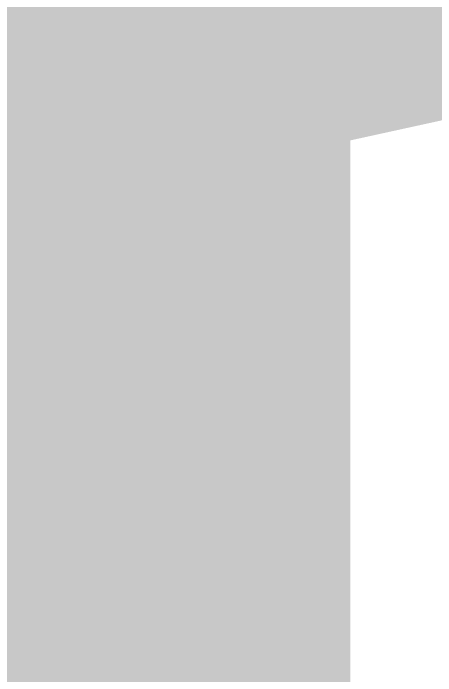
# Model space of a CAD drawing. Extents: x 634962 to 644935, y 5969185 to 5972988.
# Drawn here: x 641667.52 to 641675.95, y 5971063.7 to 5971076.92 of the extents above; entities that cross this region are included whole.
import ezdxf

# ---------------------------------------------------------------- set-up
doc = ezdxf.new("R2010")
doc.units = 0
doc.header["$LTSCALE"] = 5
doc.layers.add('AS-POWER-T', color=104, linetype='Continuous')
doc.styles.add('80', font='ARIALN.TTF', dxfattribs={"height": 10})

# ---------------------------------------------------------------- blocks, each defined once
blk = doc.blocks.new('*U667')
h = blk.add_hatch(color=255)
edge = h.paths.add_edge_path()
edge.add_line((-41.5, -28.5), (41.5, -28.5))
edge.add_arc((41.5, -22.5), 6, 270, 360)
edge.add_line((47.5, -22.5), (47.5, 21))
edge.add_arc((41.5, 21), 6, 0, 90)
edge.add_line((41.5, 27), (-41.5, 27))
edge.add_arc((-41.5, 21), 6, 90, 180)
edge.add_line((-47.5, 21), (-47.5, -22.5))
edge.add_arc((-41.5, -22.5), 6, 180, 270)
at = {"color": 104, "flags": 128}
blk.add_lwpolyline([(-41.5, -28.5, 3, 3, 0), (41.5, -28.5, 3, 3, 0.414214), (47.5, -22.5, 3, 3, 0), (47.5, 21, 3, 0, 0.414214), (41.5, 27, 0, 0, 0), (-41.5, 27, 0, 0, 0.414214), (-47.5, 21, 0, 0, 0), (-47.5, -22.5, 0, 3, 0.414214)], format="xyseb", close=True, dxfattribs=at)
blk.add_lwpolyline([(81.785, 14.088, 0, 7.5, 0), (0, 0, 0, 0, 0)], format="xyseb", dxfattribs=at)
at = {"color": 104, "style": '80'}
blk.add_attdef('ENTER_TEXT_001', (-26.845, -4.918), '', height=10, dxfattribs=at)

msp = doc.modelspace()

# ---------------------------------------------------------------- block references
at = {"layer": 'AS-POWER-T', "xscale": 0.99974368, "yscale": 0.99974368, "zscale": 0.99974368}
msp.add_blockref('*U667', (641625.254, 5971067.482), dxfattribs=at)

doc.saveas('drawing.dxf')
